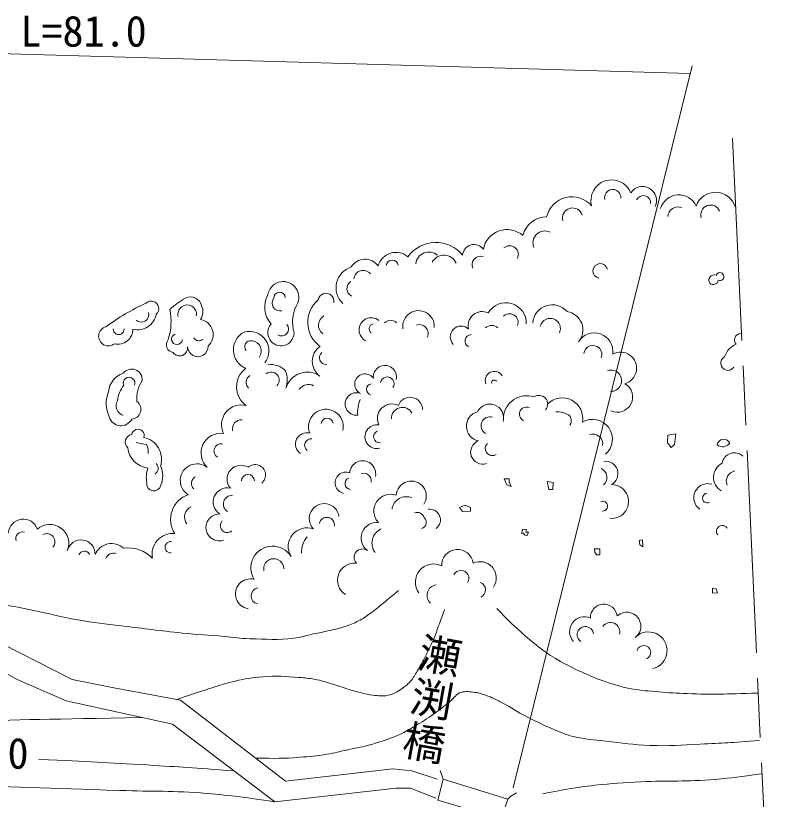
# Model space of a CAD drawing. Units: millimetres, scale not verified. Extents: x 40000 to 680000, y 20000 to 380000.
# Drawn here: x 265015 to 310402, y 264748 to 311117 of the extents above; entities that cross this region are included whole.
import ezdxf
from ezdxf.enums import TextEntityAlignment as Align

# ---------------------------------------------------------------- set-up
doc = ezdxf.new("R2010")
doc.units = ezdxf.units.MM
doc.header["$LTSCALE"] = 1000
doc.linetypes.add('CHAIN', pattern=[18.5, 12, -1.5, 3.5, -1.5])
for name, color, linetype, lineweight in [('M-BGD', 7, 'Continuous', 13), ('M-BMK', 2, 'CHAIN', 13), ('M-STR-HTXT', 7, 'Continuous', 13), ('M-STR-STR1', 1, 'Continuous', 13)]:
    doc.layers.add(name, color=color, linetype=linetype, lineweight=lineweight)
doc.styles.add('ＭＳ ゴシック', font='')
doc.styles.get('ＭＳ ゴシック').set_extended_font_data('MS Gothic')

msp = doc.modelspace()

# ---------------------------------------------------------------- linework, layer by layer
at = {"layer": 'M-BGD'}
for p, q in [((291623, 282156), (291933, 282008)), ((290332, 265931), (290140, 266448))]:
    msp.add_line(p, q, dxfattribs=at)
for points in [[(304093, 286372), (304022, 285746), (303830, 285568), (303594, 285834), (303623, 286292)], [(293943, 283707), (294223, 283707), (294223, 283530), (294356, 283264), (294090, 283353)], [(296484, 283559), (296839, 283500), (296824, 283072), (296573, 283072)], [(295042, 280737), (295259, 280711), (295225, 280563), (295381, 280555), (295277, 280337), (295138, 280389), (295077, 280494), (294964, 280485)], [(302148, 279695), (302133, 280094), (301926, 280065), (301971, 279814)], [(299281, 279577), (299592, 279577), (299607, 279208), (299414, 279222), (299296, 279355)], [(306566, 276962), (306271, 276947), (306271, 277242), (306478, 277198)]]:
    msp.add_lwpolyline(points, close=True, dxfattribs=at)
for points in [[(291933, 282008), (291948, 281801), (291475, 281786), (291283, 282023), (291623, 282156)], [(251518, 276652), (256384, 275523), (261132, 274631), (264221, 273940), (268366, 271830), (270828, 271353), (274772, 270624)], [(274295, 269193), (268014, 270574), (265100, 271830), (262915, 273036), (261244, 273417), (257389, 274116), (254299, 274769), (251237, 275515)], [(274772, 270624), (280982, 265814), (287337, 266542), (288467, 266442), (289975, 265939)], [(289899, 264809), (288392, 265412), (287538, 265412), (280354, 264608), (274295, 269193)], [(294159, 264764), (294322, 264941), (294661, 265133)]]:
    msp.add_lwpolyline(points, dxfattribs=at)
for centre, radius, start, end in [((300292, 300179), 1222, 22.0623, 195.1808), ((302119, 300175), 835, 335.8771, 146.3498), ((300363, 300350), 485, 355.4745, 193.5535), ((304276, 299386), 1129, 24.5088, 163.6624), ((306452, 299453), 1217, 15.8494, 160.7484), ((297943, 298874), 1529, 40.0939, 167.4693), ((302173, 300037), 433, 356.4894, 156.2566), ((297984, 299139), 600, 16.2416, 195.3199), ((304221, 299197), 602, 67.7342, 177.2082), ((306150, 299335), 576, 22.1248, 198.695), ((296426, 297789), 1417, 89.0205, 167.294), ((294100, 297039), 1421, 48.3891, 169.5841), ((296337, 297678), 699, 63.2866, 203.6171), ((289892, 295672), 2030, 38.6876, 144.4511), ((292153, 296899), 678, 35.7684, 176.4867), ((294255, 296981), 519, 332.9063, 131.0962), ((287531, 296018), 1095, 49.6098, 164.7977), ((289475, 296347), 782, 49.3961, 173.2955), ((290372, 296153), 792, 24.5735, 151.8466), ((292535, 296389), 502, 72.1866, 205.6144), ((285696, 295749), 957, 35.5706, 148.6716), ((287311, 296299), 357, 8.1887, 174.1983), ((299622, 296014), 433, 13.6469, 259.1475), ((285272, 295018), 1290, 107.7416, 226.04), ((285581, 295482), 559, 38.8877, 172.7771), ((306706, 295675), 238, 246.036, 159.2037), ((280856, 294463), 922, 339.0311, 171.9994), ((285121, 294965), 496, 121.2116, 244.6101), ((306371, 295461), 319, 69.4331, 213.9866), ((306305, 295520), 310, 230.1378, 348.4423), ((275352, 293787), 692, 14.0982, 112.7717), ((281259, 293871), 1500, 151.3052, 221.4836), ((280638, 294416), 341, 4.6094, 182.8534), ((283388, 294226), 465, 348.5284, 171.3502), ((278307, 281864), 13450, 114.5053, 126.2421), ((273037, 293781), 446, 312.2411, 133.809), ((279093, 287896), 7661, 121.5537, 130.3133), ((275169, 293454), 548, 350.5085, 195.0769), ((280658, 294109), 462, 141.0949, 284.1436), ((283814, 292961), 2403, 150.781, 195.2002), ((284045, 292962), 1740, 129.931, 234.3796), ((294030, 292910), 1216, 358.4098, 149.3633), ((296777, 292847), 1160, 40.743, 174.849), ((272446, 293428), 448, 228.0085, 16.4915), ((270771, 293004), 3444, 342.1365, 12.3052), ((275270, 293600), 832, 326.236, 25.2463), ((288865, 292729), 937, 356.4019, 188.143), ((292628, 292783), 826, 64.4793, 194.64), ((297506, 292527), 1088, 319.5733, 82.0685), ((272241, 293649), 1113, 255.0937, 349.7553), ((275797, 292242), 911, 311.9037, 79.5685), ((283564, 292802), 623, 118.3896, 233.5538), ((286065, 292526), 719, 50.8835, 245.3573), ((287206, 292589), 502, 46.1935, 136.1935), ((294252, 292976), 506, 336.6148, 136.0051), ((296663, 292608), 600, 334.4124, 168.7177), ((270505, 292154), 578, 105.0602, 308.8575), ((280717, 292360), 778, 138.3256, 357.8569), ((280759, 292573), 412, 237.0186, 41.7788), ((286238, 292585), 298, 101.3732, 233.5691), ((288914, 292314), 521, 335.002, 110.0189), ((291384, 292114), 640, 46.0458, 223.9542), ((293197, 292235), 552, 48.6914, 131.3086), ((271111, 292567), 322, 177.4751, 2.5249), ((271070, 292565), 885, 256.8274, 0.4922), ((274565, 291977), 322, 111.1289, 351.5515), ((279093, 291346), 1187, 118.0934, 247.4343), ((278854, 291286), 1152, 321.8862, 106.1365), ((292001, 291863), 385, 93.3119, 243.3093), ((299272, 291248), 1098, 352.0933, 148.5811), ((307960, 291925), 389, 94.897, 220.5907), ((274404, 291644), 467, 139.4561, 261.656), ((275864, 292243), 358, 212.2884, 313.2378), ((278922, 291537), 349, 75.8806, 223.06), ((278957, 291272), 606, 322.149, 85.2918), ((308122, 290568), 1195, 112.5566, 162.2153), ((274723, 291461), 477, 215.7947, 7.2082), ((275801, 291539), 604, 181.667, 2.4533), ((283643, 290668), 1071, 124.7764, 234.8378), ((299183, 291068), 535, 338.4626, 174.1235), ((300816, 290257), 957, 286.487, 118.52), ((283387, 290870), 389, 127.505, 276.5175), ((307181, 290556), 426, 117.5536, 325.2034), ((280138, 289313), 1159, 42.9171, 99.2336), ((286876, 289733), 688, 347.8475, 185.7928), ((271787, 288745), 1283, 108.3999, 174.4696), ((271880, 289581), 627, 355.648, 142.5804), ((279453, 289160), 1362, 126.8124, 234.7257), ((279119, 289424), 467, 121.6879, 226.8909), ((280144, 289550), 477, 315.5322, 128.1779), ((279600, 289545), 1494, 341.3775, 21.8956), ((282279, 288713), 1312, 55.3229, 164.3047), ((285695, 289312), 609, 35.3235, 245.0654), ((293354, 289536), 535, 30.9428, 202.1873), ((300256, 289518), 632, 267.9957, 108.2645), ((271730, 289382), 343, 337.8988, 202.1012), ((274153, 288460), 1966, 146.9148, 185.3302), ((287015, 289337), 402, 325.855, 169.1861), ((293347, 289406), 153, 34.0626, 204.0466), ((273084, 288046), 2062, 144.1784, 171.9005), ((282347, 288644), 650, 61.554, 147.4463), ((286123, 289008), 334, 99.7493, 255.8455), ((300638, 288553), 905, 245.2188, 60.2277), ((272253, 288173), 1876, 158.2569, 205.1458), ((285187, 288142), 667, 67.8244, 276.5451), ((288367, 287800), 739, 0.423, 159.6758), ((295261, 287260), 1369, 71.7667, 174.7166), ((295987, 288131), 522, 319.5061, 124.7113), ((297376, 287288), 1211, 348.9563, 135.708), ((271576, 288042), 609, 151.1029, 251.4918), ((271856, 287816), 573, 272.9141, 53.6874), ((278372, 286914), 1172, 75.4392, 206.373), ((287270, 287630), 2013, 157.2618, 184.3161), ((287292, 287283), 862, 63.6724, 206.3276), ((293086, 287324), 814, 344.9175, 154.5812), ((295251, 287542), 413, 62.9175, 243.9524), ((283381, 286802), 1029, 347.2038, 201.5936), ((287912, 287301), 642, 28.1489, 184.3716), ((292576, 286823), 880, 104.8687, 259.0812), ((297080, 286418), 1261, 63.1848, 93.695), ((297481, 287148), 429, 323.5639, 66.9464), ((271246, 287567), 717, 195.4513, 333.1275), ((278389, 286661), 545, 87.2031, 191.1668), ((283456, 286949), 354, 8.5652, 175.5256), ((293104, 286851), 534, 73.8947, 240.1278), ((299176, 286061), 1168, 309.8838, 121.5296), ((272253, 286275), 372, 342.7972, 171.8977), ((286401, 286205), 706, 80.3575, 283.8077), ((271957, 285878), 455, 99.1164, 227.2868), ((272309, 284855), 1344, 343.7971, 77.09), ((277161, 285234), 1171, 82.0966, 226.6081), ((282260, 285769), 675, 75.9423, 234.8106), ((286559, 286199), 354, 113.3642, 275.7047), ((299187, 285774), 582, 350.9124, 110.9813), ((269085, 268529), 17595, 77.954, 79.9642), ((272033, 285322), 834, 352.875, 29.7449), ((277185, 285361), 430, 83.4691, 239.661), ((282493, 285700), 376, 81.2498, 234.4175), ((292663, 285293), 713, 110.8799, 287.8684), ((293239, 285509), 424, 134.5294, 301.2206), ((306933, 285665), 387, 22.9164, 170.7692), ((306878, 286121), 512, 230.2562, 323.4294), ((272998, 285697), 1359, 186.468, 263.532), ((307564, 284531), 725, 45.4097, 171.8739), ((285559, 284012), 770, 348.4389, 176.0804), ((299936, 284018), 734, 298.0757, 97.6817), ((274650, 283750), 1900, 161.6994, 188.7733), ((273063, 284333), 389, 302.9125, 45.9431), ((272184, 283885), 1535, 338.6778, 22.7913), ((275745, 283613), 984, 51.5224, 238.7055), ((278352, 283693), 821, 58.621, 220.1764), ((279194, 283940), 615, 309.3072, 132.4035), ((299449, 283790), 573, 310.6991, 66.7932), ((307248, 283805), 920, 115.8501, 239.9848), ((275850, 283443), 429, 118.0938, 227.3562), ((278767, 283578), 390, 1.8476, 178.1524), ((284562, 283472), 635, 68.9153, 257.1741), ((285616, 283592), 452, 350.522, 108.749), ((307706, 283564), 623, 101.1976, 201.7224), ((273198, 283428), 428, 175.6518, 346.4029), ((284851, 283432), 343, 110.3153, 267.3683), ((288434, 282693), 889, 326.9745, 177.2166), ((300301, 282370), 1000, 263.7818, 91.1286), ((305987, 282598), 830, 73.2818, 235.4362), ((277549, 282340), 841, 77.9406, 237.4882), ((305967, 282574), 289, 97.311, 295.8032), ((275716, 281320), 1530, 108.3729, 213.2118), ((277830, 282218), 519, 87.7536, 237.1952), ((287206, 281809), 987, 69.8498, 223.6005), ((288135, 281812), 845, 66.1866, 173.5654), ((275687, 281447), 675, 114.0831, 216.6752), ((283281, 281365), 882, 7.5069, 224.0852), ((299762, 282094), 290, 267.4678, 110.4774), ((277081, 280833), 798, 88.9014, 287.6174), ((288773, 281282), 448, 15.8222, 109.0722), ((289527, 281282), 633, 307.0137, 98.7674), ((265466, 280449), 882, 18.9275, 175.8086), ((267037, 279886), 1124, 337.1323, 130.9834), ((277536, 280939), 409, 134.8776, 310.1433), ((283438, 280983), 448, 349.6097, 167.7705), ((286395, 280209), 925, 83.9974, 232.9998), ((288951, 281130), 373, 284.7698, 47.2832), ((265433, 280165), 409, 73.9573, 197.7033), ((282264, 279705), 1114, 69.8568, 211.7566), ((287051, 279902), 943, 115.6961, 216.2314), ((306848, 280607), 342, 33.5013, 218.5535), ((266860, 279991), 480, 318.0341, 119.2855), ((268887, 279263), 835, 358.5007, 167.0977), ((274335, 279238), 1248, 85.3571, 190.0955), ((283270, 279399), 1327, 138.7785, 183.4494), ((270697, 278819), 1062, 48.1082, 156.6299), ((271671, 277633), 1995, 44.0169, 97.6251), ((274194, 279663), 335, 81.4854, 275.9686), ((280222, 278444), 1286, 31.6341, 212.0208), ((269078, 279107), 333, 23.6508, 161.8018), ((270824, 278825), 495, 73.7051, 160.5375), ((285551, 279060), 501, 55.0006, 223.1707), ((291167, 278600), 933, 7.1866, 182.0844), ((280293, 278389), 597, 0.1246, 192.0203), ((285078, 277710), 1012, 83.942, 237.34), ((292508, 277852), 959, 325.5634, 115.6391), ((289761, 277590), 1085, 64.1175, 215.5704), ((291377, 277821), 468, 326.2875, 152.3131), ((278908, 276905), 886, 75.3923, 261.6686), ((289986, 276822), 618, 97.3039, 229.0532), ((292348, 277141), 477, 294.419, 68.8542), ((279442, 276780), 487, 100.0272, 256.9579), ((299838, 275505), 794, 6.5619, 182.5136), ((298678, 274680), 871, 65.108, 222.8372), ((301194, 274988), 831, 305.9238, 133.0211), ((298739, 274488), 484, 6.2534, 235.6741), ((300229, 274668), 546, 343.7234, 146.7263), ((302477, 273551), 1102, 283.653, 136.1743), ((302201, 273439), 412, 292.6369, 162.8157)]:
    msp.add_arc(centre, radius, start, end, dxfattribs=at)
for points, knots in [([(287687, 277103), (287252, 276742), (287140, 276649), (286786, 276364), (286481, 276119), (286320, 275970), (286002, 275743), (285740, 275557), (285594, 275448), (285308, 275300), (284988, 275135), (284793, 275072), (284451, 274960), (284088, 274842), (283877, 274796), (283505, 274709), (283110, 274616), (282883, 274588), (282486, 274502), (282098, 274418), (281888, 274333), (281496, 274280), (280483, 274146), (279902, 274230), (278880, 274251), (278284, 274263), (277953, 274333), (277358, 274384), (276396, 274466), (275855, 274490), (274894, 274587), (273478, 274730), (272688, 274837), (271277, 275014), (270265, 275142), (269694, 275189), (268689, 275366), (267632, 275552), (267054, 275734), (266001, 275944), (264386, 276266), (263473, 276406), (261856, 276723), (260903, 276910), (260376, 277049), (259420, 277225), (258503, 277394), (257983, 277456), (257058, 277577), (256355, 277669), (255959, 277710), (255253, 277781), (254450, 277861), (254000, 277918), (253193, 277957), (251939, 278018), (251234, 278017), (249978, 277982), (248691, 277946), (247967, 277925), (246687, 277781), (246016, 277705), (245643, 277632), (244979, 277505), (244259, 277366), (243863, 277251), (243145, 277103), (242156, 276898), (241588, 276847), (240608, 276600), (239179, 276239), (238425, 275879), (237016, 275445), (235571, 275000), (234741, 274817), (233298, 274364), (232833, 274219), (232588, 274089), (232118, 273963), (231740, 273861), (231525, 273813), (231138, 273762), (230223, 273639), (229698, 273644), (228777, 273686), (228162, 273714), (227824, 273801), (227219, 273912), (226755, 273997), (226500, 274069), (226038, 274164), (225608, 274251), (225360, 274271), (224935, 274379), (224216, 274562), (223828, 274718), (223126, 274957), (222453, 275186), (222081, 275330), (221418, 275585), (220777, 275831), (220432, 276006), (219785, 276238), (219174, 276457), (218820, 276541), (218202, 276741), (217573, 276944), (217230, 277085), (216595, 277268), (215918, 277464), (215531, 277549), (214841, 277692), (213901, 277886), (213365, 277947), (212418, 278106), (211461, 278266), (210929, 278389), (209965, 278505), (207901, 278753), (206734, 278795), (204659, 278906), (202416, 279026), (201157, 279129), (198911, 279085), (197808, 279063), (197194, 278979), (196093, 278914), (194625, 278827), (193802, 278788), (192335, 278700), (191017, 278621), (190280, 278543), (188961, 278487), (187894, 278441), (187546, 278432), (186228, 278409)], [0, 0, 0, 0, 1, 1, 1, 2, 2, 2, 3, 3, 3, 4, 4, 4, 5, 5, 5, 6, 6, 6, 7, 7, 7, 8, 8, 8, 9, 9, 9, 10, 10, 10, 11, 11, 11, 12, 12, 12, 13, 13, 13, 14, 14, 14, 15, 15, 15, 16, 16, 16, 17, 17, 17, 18, 18, 18, 19, 19, 19, 20, 20, 20, 21, 21, 21, 22, 22, 22, 23, 23, 23, 24, 24, 24, 25, 25, 25, 26, 26, 26, 27, 27, 27, 28, 28, 28, 29, 29, 29, 30, 30, 30, 31, 31, 31, 32, 32, 32, 33, 33, 33, 34, 34, 34, 35, 35, 35, 36, 36, 36, 37, 37, 37, 38, 38, 38, 39, 39, 39, 40, 40, 40, 41, 41, 41, 42, 42, 42, 43, 43, 43, 44, 44, 44, 45, 45, 45, 45]), ([(274562, 270663), (275337, 270928), (275541, 270996), (276172, 271196), (276884, 271421), (277277, 271573), (278004, 271743), (278636, 271890), (278999, 271936), (279645, 271994), (280478, 272069), (280952, 272018), (281787, 271965), (282153, 271941), (282358, 271913), (282718, 271846), (283123, 271772), (283343, 271696), (283738, 271580), (284209, 271443), (284461, 271325), (284935, 271196), (285409, 271067), (285674, 270977), (286161, 270915), (286510, 270871), (286716, 270836), (287062, 270901), (287362, 270957), (287515, 271061), (287772, 271226), (288031, 271392), (288174, 271498), (288378, 271728), (288568, 271943), (288639, 272091), (288791, 272334), (289002, 272669), (289097, 272870), (289279, 273221), (289815, 274253), (289922, 274663), (290401, 275980)], [0, 0, 0, 0, 1, 1, 1, 2, 2, 2, 3, 3, 3, 4, 4, 4, 5, 5, 5, 6, 6, 6, 7, 7, 7, 8, 8, 8, 9, 9, 9, 10, 10, 10, 11, 11, 11, 12, 12, 12, 13, 13, 13, 14, 14, 14, 14]), ([(293510, 276031), (294162, 275358), (294340, 275160), (294917, 274650), (295319, 274294), (295546, 274096), (295972, 273771), (296342, 273488), (296554, 273333), (296952, 273092), (297418, 272811), (297693, 272677), (298183, 272439), (298665, 272205), (298940, 272083), (299439, 271887), (299797, 271746), (300000, 271671), (300368, 271560), (300795, 271432), (301036, 271364), (301474, 271284), (302095, 271170), (302452, 271166), (303081, 271108), (303737, 271047), (304106, 271036), (304764, 271007), (306388, 270936), (306939, 270981), (308924, 271038)], [0, 0, 0, 0, 1, 1, 1, 2, 2, 2, 3, 3, 3, 4, 4, 4, 5, 5, 5, 6, 6, 6, 7, 7, 7, 8, 8, 8, 9, 9, 9, 10, 10, 10, 10]), ([(309055, 268223), (307360, 268103), (306913, 268069), (305537, 268014), (304380, 267967), (303730, 267887), (302573, 267938), (301539, 267984), (300963, 268062), (299936, 268189), (299188, 268282), (298757, 268282), (298026, 268466), (297530, 268591), (297269, 268723), (296796, 268918), (296102, 269204), (295727, 269398), (295062, 269747), (294521, 270031), (294249, 270245), (293706, 270526), (293327, 270721), (293106, 270818), (292701, 270953), (292509, 271017), (292400, 271058), (292199, 271078), (291886, 271110), (291698, 271159), (291395, 271078), (291078, 270994), (290999, 270754), (290742, 270551), (290362, 270252), (290157, 270075), (289762, 269797), (289332, 269495), (289082, 269339), (288631, 269069), (288296, 268868), (288108, 268754), (287752, 268591), (287210, 268343), (286892, 268233), (286320, 268064), (285702, 267880), (285342, 267829), (284713, 267687), (284213, 267574), (283937, 267491), (283432, 267411), (282808, 267312), (282454, 267285), (281824, 267235), (280808, 267154), (280453, 267172), (279215, 267182)], [0, 0, 0, 0, 1, 1, 1, 2, 2, 2, 3, 3, 3, 4, 4, 4, 5, 5, 5, 6, 6, 6, 7, 7, 7, 8, 8, 8, 9, 9, 9, 10, 10, 10, 11, 11, 11, 12, 12, 12, 13, 13, 13, 14, 14, 14, 15, 15, 15, 16, 16, 16, 17, 17, 17, 18, 18, 18, 19, 19, 19, 19]), ([(239808, 266673), (240489, 266922), (240666, 266986), (241218, 267178), (241863, 267402), (242221, 267538), (242876, 267731), (243643, 267957), (244082, 268050), (244861, 268233), (245456, 268373), (245790, 268458), (246393, 268560), (247095, 268679), (247493, 268721), (248202, 268786), (249113, 268870), (249624, 268913), (250538, 268962), (254695, 269184), (257028, 269218), (261189, 269339), (265607, 269467), (267010, 269490), (272502, 269587)], [0, 0, 0, 0, 1, 1, 1, 2, 2, 2, 3, 3, 3, 4, 4, 4, 5, 5, 5, 6, 6, 6, 7, 7, 7, 8, 8, 8, 8]), ([(266395, 267105), (269513, 266964), (270315, 266932), (272825, 266779), (274826, 266657), (275464, 266613), (277946, 266430)], [0, 0, 0, 0, 1, 1, 1, 2, 2, 2, 2]), ([(296218, 265075), (297677, 265354), (298093, 265440), (299308, 265577), (300364, 265696), (300960, 265717), (302021, 265778), (303736, 265877), (304706, 265770), (306417, 265929), (307486, 266028), (307856, 266068), (309147, 266262)], [0, 0, 0, 0, 1, 1, 1, 2, 2, 2, 3, 3, 3, 4, 4, 4, 4]), ([(259770, 265633), (265323, 265461), (266716, 265421), (271167, 265272), (273179, 265204), (274312, 265267), (276317, 265096), (277899, 264960), (278445, 264892), (280354, 264608)], [0, 0, 0, 0, 1, 1, 1, 2, 2, 2, 3, 3, 3, 3])]:
    msp.add_open_spline(points, degree=3, knots=knots, dxfattribs=at)
at = {"layer": 'M-BMK'}
msp.add_line((307459, 303875), (310402, 240254), dxfattribs=at)
at = {"layer": 'M-STR-HTXT'}
for p, q in [((304952, 307697), (188298, 311065)), ((305062, 308142), (294466, 265430))]:
    msp.add_line(p, q, dxfattribs=at)
at = {"layer": 'M-STR-STR1'}
msp.add_lwpolyline([(290332, 265931), (294159, 264764), (293760, 263597), (290007, 264690)], close=True, dxfattribs=at)

# ---------------------------------------------------------------- texts
at = {"layer": 'M-BGD', "style": 'ＭＳ ゴシック'}
for s, p in [('瀬', (288649, 272031)), ('渕', (288182, 269445)), ('橋', (287715, 266858))]:
    msp.add_text(s, height=1833, rotation=349.76, dxfattribs=at).set_placement(p, align=Align.BOTTOM_LEFT)
msp.add_text('200', height=1833, dxfattribs=at).set_placement((263909, 266006), align=Align.BOTTOM_CENTER)
at = {"layer": 'M-STR-HTXT', "style": 'ＭＳ ゴシック'}
msp.add_text('L=81.0', height=1833, dxfattribs=at).set_placement((269033, 308734), align=Align.BOTTOM_CENTER)

doc.saveas('drawing.dxf')
